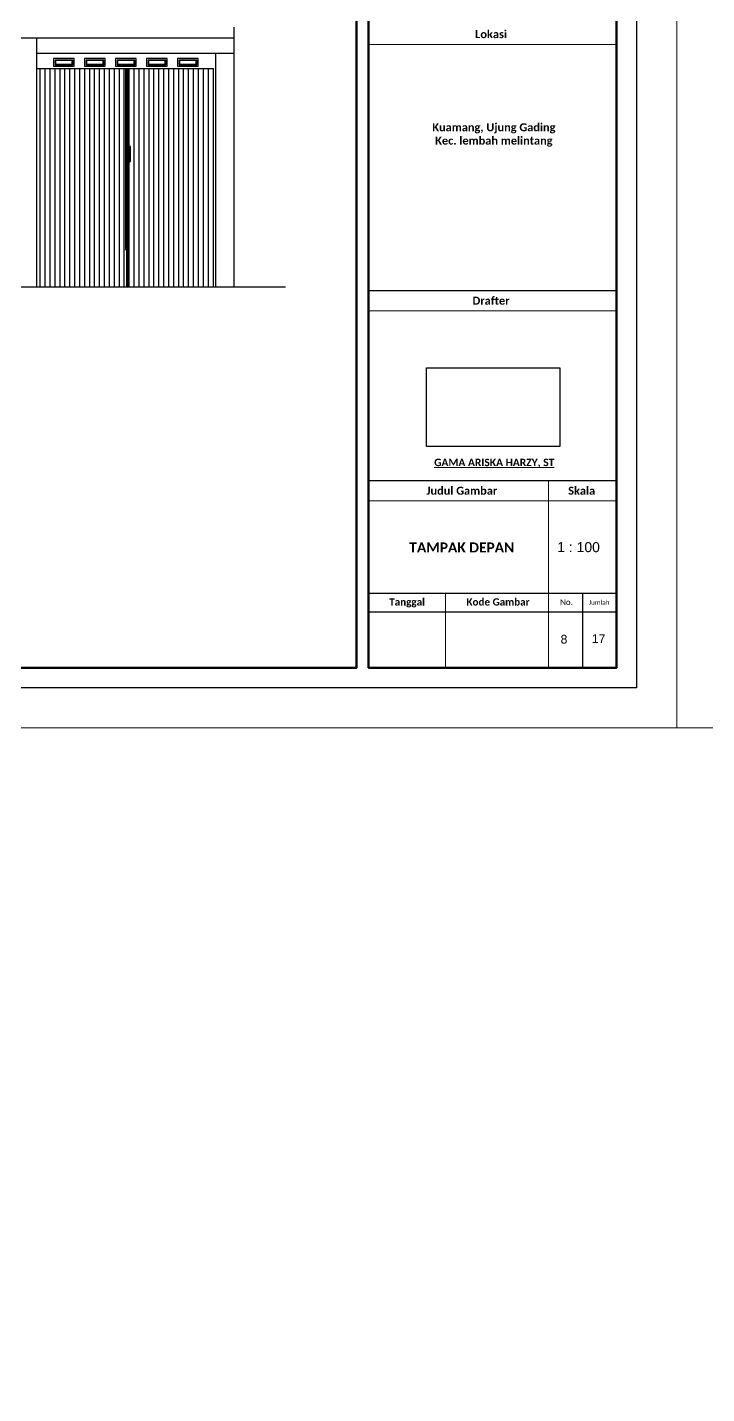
# Model space of a CAD drawing. Header units: centimetres. Extents: x -377343 to 693706, y 194584 to 813780.
# Drawn here: x 176303 to 177612, y 497226 to 499858 of the extents above; entities that cross this region are included whole.
import ezdxf

# ---------------------------------------------------------------- set-up
doc = ezdxf.new("R2010")
doc.units = ezdxf.units.CM
for name, color, linetype, lineweight in [('a. line t', 7, 'Continuous', 50), ('Kertas', 252, 'Continuous', 20), ('Legenda', 252, 'Continuous', 20)]:
    doc.layers.add(name, color=color, linetype=linetype, lineweight=lineweight)
doc.layers.add('Layer1', color=7, linetype='Continuous')
doc.layers.add('PIPA', color=11, linetype='Continuous')
doc.styles.get("Standard").update_dxf_attribs({"font": 'arial.ttf'})
picture_1 = doc.add_image_def('image1.jpg', size_in_pixel=(603, 1024))

msp = doc.modelspace()

# ---------------------------------------------------------------- hatches: boundary and pattern name
at = {"layer": 'Layer1', "true_color": 0x636466}
h = msp.add_hatch(dxfattribs=at)
h.set_pattern_fill('ANSI31', color=251, scale=3, angle=45)
h.set_pattern_definition([(90, (165107.681, 496347.978), (-9.525, 0), [])])
h.paths.add_polyline_path([(176493.289, 499778.611), (176320.789, 499778.611), (176320.789, 499357.611), (176493.289, 499357.611)])
h.paths.add_polyline_path([(176665.789, 499778.611), (176497.289, 499778.611), (176497.289, 499357.611), (176665.789, 499357.611)])
at = {"layer": 'Layer1'}
h = msp.add_hatch(color=256, dxfattribs=at)
h.dxf.hatch_style = 1
h.paths.add_polyline_path([(176495.289, 499628.389), (176488.252, 499628.389), (176488.252, 499599.295), (176495.289, 499599.295)])
h.paths.add_polyline_path([(176488.452, 499599.495), (176488.452, 499628.176), (176495.089, 499628.176), (176495.089, 499599.495)], flags=16)
h.paths.add_polyline_path([(176501.904, 499628.173), (176495.289, 499628.389), (176495.289, 499599.295), (176501.904, 499599.079)])
h.paths.add_polyline_path([(176495.489, 499599.495), (176495.489, 499628.189), (176501.704, 499627.973), (176501.704, 499599.279)], flags=16)
at = {"layer": 'Layer1', "true_color": 0x636466}
h = msp.add_hatch(color=251, dxfattribs=at)
h.dxf.hatch_style = 1
h.paths.add_polyline_path([(176495.289, 499628.389), (176493.289, 499628.389), (176493.289, 499599.295), (176495.289, 499599.295)])
h.paths.add_polyline_path([(176493.489, 499599.495), (176493.489, 499628.176), (176495.089, 499628.176), (176495.089, 499599.495)], flags=16)
h.paths.add_polyline_path([(176497.289, 499628.389), (176495.289, 499628.389), (176495.289, 499599.295), (176497.289, 499599.295)])
h.paths.add_polyline_path([(176495.489, 499599.495), (176495.489, 499628.189), (176497.089, 499628.189), (176497.089, 499599.495)], flags=16)

# ---------------------------------------------------------------- linework, layer by layer
at = {"layer": 'Kertas'}
for points in [[(174356.461, 500796.755), (177553.804, 500796.755), (177553.804, 498508.536), (174356.461, 498508.536)], [(177553.804, 500796.755), (180751.147, 500796.755), (180751.147, 498508.536), (177553.804, 498508.536)]]:
    msp.add_lwpolyline(points, close=True, dxfattribs=at)
at = {"layer": 'Layer1'}
for p, q in [((174765.789, 499837.611), (176700.789, 499837.611)), ((176320.789, 499837.611), (176320.789, 499357.611)), ((176700.789, 499857.611), (176700.789, 499357.611)), ((176320.789, 499807.611), (176700.789, 499807.611)), ((176320.789, 499807.611), (176665.789, 499807.611)), ((176665.789, 499807.611), (176665.789, 499357.611)), ((176320.789, 499778.611), (176661.506, 499778.611)), ((176493.289, 499428.611), (176493.289, 499778.611)), ((176494.789, 499628.389), (176494.789, 499778.611)), ((176495.789, 499628.389), (176495.789, 499778.611)), ((176497.289, 499357.611), (176497.289, 499778.611)), ((176495.289, 499628.389), (176495.289, 499628.389)), ((176495.289, 499628.389), (176495.289, 499599.295)), ((176495.289, 499628.389), (176495.289, 499628.389)), ((176495.289, 499628.389), (176495.289, 499599.295)), ((176494.789, 499593.722), (176494.789, 499599.295)), ((176495.789, 499593.722), (176495.789, 499599.295)), ((176494.789, 499357.611), (176494.789, 499583.188)), ((176495.789, 499357.611), (176495.789, 499583.188)), ((174665.789, 499357.611), (176800.789, 499357.611))]:
    msp.add_line(p, q, dxfattribs=at)
for points in [[(176393.765, 499782.611), (176393.765, 499797.611), (176353.765, 499797.611), (176353.765, 499782.611)], [(176390.765, 499785.611), (176390.765, 499794.611), (176356.765, 499794.611), (176356.765, 499785.611)], [(176389.765, 499786.611), (176389.765, 499793.611), (176357.765, 499793.611), (176357.765, 499786.611)], [(176453.432, 499782.611), (176453.432, 499797.611), (176413.432, 499797.611), (176413.432, 499782.611)], [(176450.432, 499785.611), (176450.432, 499794.611), (176416.432, 499794.611), (176416.432, 499785.611)], [(176449.432, 499786.611), (176449.432, 499793.611), (176417.432, 499793.611), (176417.432, 499786.611)], [(176513.099, 499782.611), (176513.099, 499797.611), (176473.099, 499797.611), (176473.099, 499782.611)], [(176510.099, 499785.611), (176510.099, 499794.611), (176476.099, 499794.611), (176476.099, 499785.611)], [(176509.099, 499786.611), (176509.099, 499793.611), (176477.099, 499793.611), (176477.099, 499786.611)], [(176572.765, 499782.611), (176572.765, 499797.611), (176532.765, 499797.611), (176532.765, 499782.611)], [(176569.765, 499785.611), (176569.765, 499794.611), (176535.765, 499794.611), (176535.765, 499785.611)], [(176568.765, 499786.611), (176568.765, 499793.611), (176536.765, 499793.611), (176536.765, 499786.611)], [(176632.432, 499782.611), (176632.432, 499797.611), (176592.432, 499797.611), (176592.432, 499782.611)], [(176629.432, 499785.611), (176629.432, 499794.611), (176595.432, 499794.611), (176595.432, 499785.611)], [(176628.432, 499786.611), (176628.432, 499793.611), (176596.432, 499793.611), (176596.432, 499786.611)], [(176493.289, 499628.389), (176497.289, 499628.389), (176497.289, 499599.295), (176493.289, 499599.295)], [(176493.289, 499628.389), (176497.289, 499628.389), (176497.289, 499599.295), (176493.289, 499599.295)], [(176495.089, 499628.176), (176493.489, 499628.176), (176493.489, 499599.495), (176495.089, 499599.495)], [(176495.089, 499628.176), (176493.489, 499628.176), (176493.489, 499599.495), (176495.089, 499599.495)], [(176495.489, 499599.495), (176497.089, 499599.495), (176497.089, 499628.189), (176495.489, 499628.189)], [(176495.489, 499599.495), (176501.704, 499599.279), (176501.704, 499627.973), (176495.489, 499628.189)], [(176494.789, 499593.722), (176497.289, 499593.722), (176497.289, 499583.188), (176494.789, 499583.188)]]:
    msp.add_lwpolyline(points, close=True, dxfattribs=at)
for points in [[(176495.289, 499628.389), (176493.289, 499628.389), (176493.289, 499599.295), (176495.289, 499599.295)], [(176495.289, 499628.389), (176493.289, 499628.389), (176493.289, 499599.295), (176495.289, 499599.295)], [(176495.289, 499599.295), (176497.289, 499599.295), (176497.289, 499628.389), (176495.289, 499628.389)], [(176495.289, 499599.295), (176497.289, 499599.295), (176497.289, 499628.389), (176495.289, 499628.389)]]:
    msp.add_lwpolyline(points, dxfattribs=at)
for radius in [1.25, 1.15, 1.05, 0.95]:
    msp.add_circle((176496.039, 499588.455), radius, dxfattribs=at)
at = {"layer": 'Legenda', "color": 1, "lineweight": 20}
for p, q in [((177438.655, 499824.68), (176960.98, 499824.68)), ((177438.655, 499311.895), (176960.98, 499311.895)), ((177306.695, 498984.302), (177306.695, 498624.103)), ((176960.562, 498945.78), (177438.238, 498945.78)), ((177108.675, 498767.481), (177108.675, 498624.103))]:
    msp.add_line(p, q, dxfattribs=at)
at = {"layer": 'Legenda', "color": 1, "lineweight": 30}
for p, q in [((177438.655, 499350.417), (176960.98, 499350.417)), ((177438.238, 498984.302), (176960.562, 498984.302)), ((177438.238, 498767.481), (176960.562, 498767.481)), ((177372.466, 498767.481), (177372.466, 498624.103)), ((177438.238, 498731.079), (176960.562, 498731.079))]:
    msp.add_line(p, q, dxfattribs=at)
at = {"layer": 'Legenda', "color": 5, "lineweight": 30}
msp.add_lwpolyline([(174472.028, 500681.188), (177476.76, 500681.188), (177476.76, 498585.58), (174472.028, 498585.58)], close=True, dxfattribs=at)
at = {"layer": 'Legenda', "color": 1, "lineweight": 50}
for points in [[(174510.55, 500642.666), (176937.449, 500642.666), (176937.449, 498624.103), (174510.55, 498624.103)], [(176960.562, 500642.666), (177438.238, 500642.666), (177438.238, 498624.103), (176960.562, 498624.103)]]:
    msp.add_lwpolyline(points, close=True, dxfattribs=at)
at = {"layer": 'PIPA', "lineweight": 35, "extrusion": (0, 0.816497, 0.57735), "elevation": 193451.324}
msp.add_lwpolyline([(-421704.212, -325591.681), (-159560.265, -63447.734), (377343.333, -600351.331), (-158232.47, -1135927.133), (-693706.405, -600453.199), (-454216.825, -360963.619)], dxfattribs=at)

# ---------------------------------------------------------------- texts
at = {"layer": 'a. line t', "color": 2}
for s, height, p in [('1 : 100', 19.2611, (177323.682, 498846.845)), ('8', 16.853, (177330.268, 498670.715)), ('17', 16.8535, (177390.373, 498671.657))]:
    msp.add_text(s, height=height, dxfattribs=at).set_placement(p)
at = {"layer": 'a. line t', "color": 2, "lineweight": 20, "attachment_point": 5}
for s, insert, char_height, width in [('{\\fCandara|b1|i0|c0|p34;Lokasi}', (177196.335, 499844.364), 15.40888, 477.67534), ('{\\fCandara|b1|i0|c0|p34;Kuamang, Ujung Gading \\PKec. lembah melintang}', (177201.776, 499650.269), 15.40888, 417.68214), ('{\\fCandara|b1|i0|c0|p34;Drafter}', (177196.335, 499331.01), 15.40888, 477.67534), ('{\\fCandara|b1|i0|c0|p34;\\LGAMA ARISKA HARZY, ST}', (177202.465, 499018.124), 14.30651, 536.64761), ('{\\fCandara|b1|i0|c0|p34;Judul Gambar}', (177140.09, 498965.041), 15.40888, 315.88208), ('{\\fCandara|b1|i0|c0|p34;Skala}', (177370.833, 498965.041), 15.40888, 161.79326)]:
    msp.add_mtext(s, dxfattribs=dict(at, insert=insert, char_height=char_height, width=width))
at = {"layer": 'a. line t', "color": 2, "lineweight": 15, "insert": (177139.946, 498855.846), "char_height": 19.2611, "width": 432.6655, "attachment_point": 5}
msp.add_mtext('{\\fCandara|b1|i0|c0|p34;TAMPAK DEPAN}', dxfattribs=at)
at = {"layer": 'a. line t', "color": 2, "attachment_point": 1}
for s, insert, char_height, width in [('{\\fCandara|b1|i0|c0|p34;Tanggal}', (177000.161, 498757.854), 13.86799, 242.63286), ('{\\fCandara|b1|i0|c0|p34;Kode Gambar}', (177149.004, 498757.854), 13.86799, 242.63286), ('{\\fCandara|b0|i0|c0|p34;No.}', (177329.284, 498756.056), 11.0944, 23.56078), ('{\\fCandara|b0|i0|c0|p34;Jumlah}', (177384.579, 498754.346), 8.87552, 42.16677)]:
    msp.add_mtext(s, dxfattribs=dict(at, insert=insert, char_height=char_height, width=width))

# ---------------------------------------------------------------- pictures from other files: only their frames are drawn
image = msp.add_image(picture_1, insert=(177328.496, 499050.605), size_in_units=(150.905, 256.264), rotation=90)
image.dxf.flags = 15

doc.saveas('drawing.dxf')
